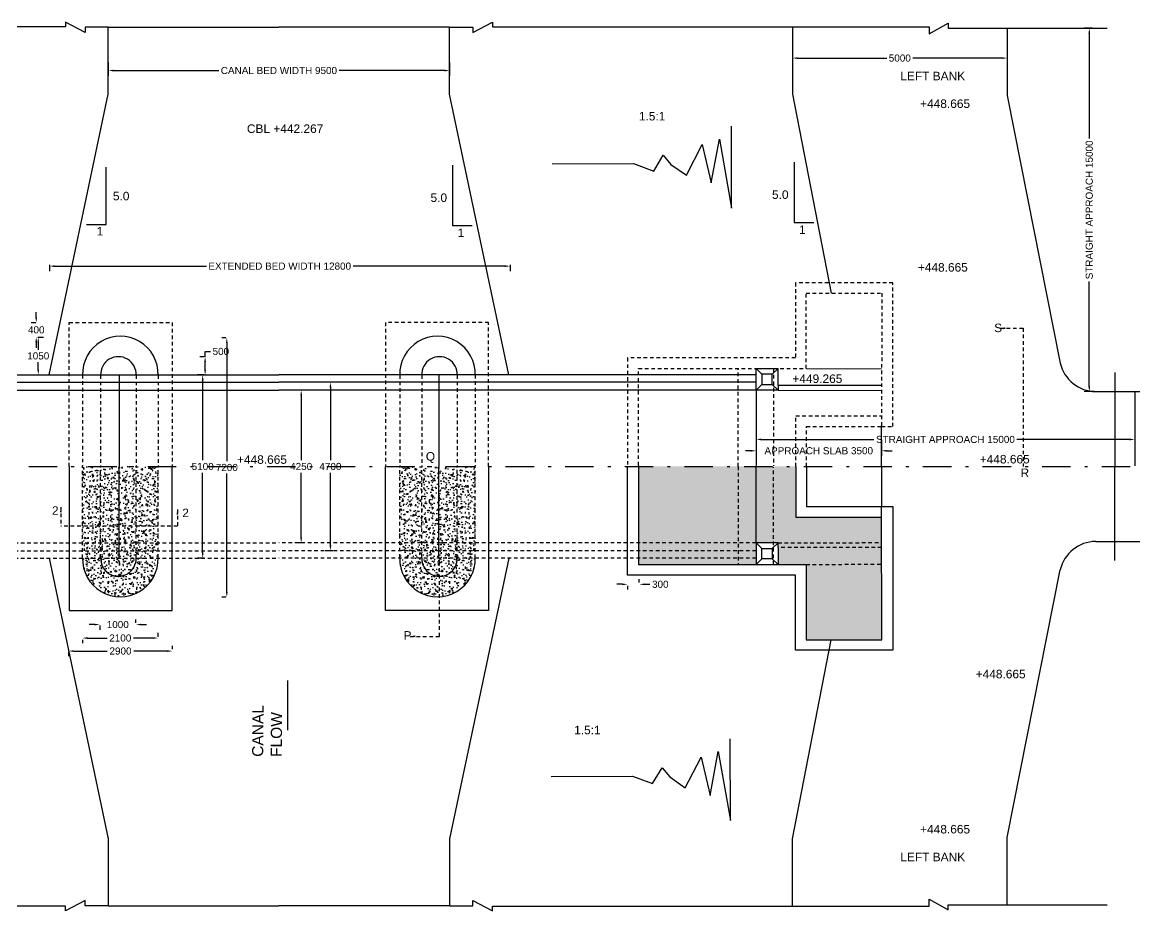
# Model space of a CAD drawing. Header units: inches. Extents: x 326 to 450, y 282 to 479.
# Drawn here: x 353.15 to 392.33, y 306.21 to 337.5 of the extents above; entities that cross this region are included whole.
import ezdxf

# ---------------------------------------------------------------- set-up
doc = ezdxf.new("R2010")
doc.units = ezdxf.units.IN
doc.header["$MEASUREMENT"] = 0
doc.linetypes.add('DASHDOT', pattern=[1, 0.5, -0.25, 0, -0.25])
doc.linetypes.add('HIDDEN', pattern=[9.525, 6.35, -3.175])
for name, color, linetype in [('DIMENSION', 7, 'Continuous'), ('DRAWING', 7, 'Continuous'), ('HATCH', 7, 'Continuous'), ('TEXT', 7, 'Continuous')]:
    doc.layers.add(name, color=color, linetype=linetype)
doc.styles.get("Standard").update_dxf_attribs({"font": 'arial.ttf'})
doc.dimstyles.get("Standard").update_dxf_attribs({"dimtxt": 0.18, "dimasz": 0.1875, "dimexe": 0.18, "dimexo": 0.0625, "dimgap": 0.09, "dimtad": 0, "dimtih": 1, "dimtoh": 1, "dimdec": 4, "dimzin": 0, "dimdsep": 46, "dimtxsty": 'Standard', "dimcen": 0.09, "dimadec": 0, "dimazin": 0, "dimtfac": 1, "dimtdec": 4, "dimtofl": 0, "dimtmove": 0, "dimatfit": 3, "dimfxl": 1, "dimtolj": 1, "dimtzin": 0, "dimarcsym": 0})
pattern_1 = [(130, (724.37233, 0), (-0.3586301, -0.03137607), [0.0375, -0.4125]), (185, (724.37233, 0), (0.06937567, 0.37609607), [0.03, -0.33]), (79.5486, (724.34245, -0.0026), (-0.2892547, 0.34471977), [0.0318701, -0.35057106]), (133.8158, (724.37233, 0.1), (-0.53362052, -0.0827595), [0.05625, -0.61875]), (83.3644, (724.32787, 0.0931), (-0.46733135, 0.48705894), [0.04780514, -0.5258565]), (188.8158, (724.37233, 0.1), (-0.467331, 0.4870593), [0.045, -0.495]), (159, (724.32233, 0.075), (-0.29845353, -0.20130945), [0.0375, -0.4125]), (214, (724.32233, 0.075), (-0.12165767, 0.36257502), [0.03, -0.33]), (108.5486, (724.29746, 0.05822), (-0.42011131, 0.16126525), [0.0318701, -0.35057106]), (142.5, (724.37233, 0), (-0.006079928, 0.166446927), [0, -0.326, 0, -0.335, 0, -0.33125]), (172.5, (724.37233, 0), (-0.13153477, 0.197205856), [0, -0.191, 0, -0.3185, 0, -0.12625]), (212.5, (724.48383, 0), (-0.266911218, -0.011277436), [0, -0.125, 0, -0.39, 0, -0.5175]), (222.5, (724.53383, 0), (-0.29159308, 0.05005249), [0, -0.1625, 0, -0.259, 0, -0.3675])]

# ---------------------------------------------------------------- blocks, each defined once
blk = doc.blocks.new('*D140')
at = {"layer": 'Defpoints', "color": 0, "ltscale": 0.02, "transparency": 16777216}
for p in [(356.176, 336.147), (368.197, 336.147), (368.197, 335.798)]:
    blk.add_point(p, dxfattribs=at)
at = {"layer": 'DIMENSION', "color": 0, "lineweight": -2, "ltscale": 0.02, "transparency": 16777216}
for p, q in [((356.176, 336.085), (356.176, 335.618)), ((368.197, 336.085), (368.197, 335.618)), ((356.363, 335.798), (360.066, 335.798)), ((368.009, 335.798), (364.307, 335.798))]:
    blk.add_line(p, q, dxfattribs=at)
at = {"layer": 'DIMENSION', "color": 0, "ltscale": 0.02, "transparency": 16777216}
for points in [[(356.363, 335.83), (356.363, 335.767), (356.176, 335.798)], [(368.009, 335.83), (368.009, 335.767), (368.197, 335.798)]]:
    blk.add_solid(points, dxfattribs=at)
at = {"layer": 'DIMENSION', "color": 0, "ltscale": 0.02, "transparency": 16777216, "insert": (362.186, 335.798), "char_height": 0.25, "attachment_point": 5}
blk.add_mtext('\\A1;CANAL BED WIDTH 9500', dxfattribs=at)
blk = doc.blocks.new('*D141')
at = {"layer": 'Defpoints', "color": 0, "ltscale": 0.02, "transparency": 16777216}
for p in [(354.101, 329.023), (370.329, 329.017), (370.329, 328.91)]:
    blk.add_point(p, dxfattribs=at)
at = {"layer": 'DIMENSION', "color": 0, "lineweight": -2, "ltscale": 0.02, "transparency": 16777216}
for p, q in [((354.101, 328.961), (354.101, 328.73)), ((354.288, 328.91), (359.634, 328.91)), ((370.141, 328.91), (364.796, 328.91)), ((370.329, 328.955), (370.329, 328.73))]:
    blk.add_line(p, q, dxfattribs=at)
at = {"layer": 'DIMENSION', "color": 0, "ltscale": 0.02, "transparency": 16777216}
for points in [[(354.288, 328.942), (354.288, 328.879), (354.101, 328.91)], [(370.141, 328.942), (370.141, 328.879), (370.329, 328.91)]]:
    blk.add_solid(points, dxfattribs=at)
at = {"layer": 'DIMENSION', "color": 0, "ltscale": 0.02, "transparency": 16777216, "insert": (362.215, 328.91), "char_height": 0.25, "attachment_point": 5}
blk.add_mtext('\\A1;EXTENDED BED WIDTH 12800', dxfattribs=at)
blk = doc.blocks.new('*D142')
at = {"layer": 'Defpoints', "color": 0, "ltscale": 0.02, "transparency": 16777216}
for p in [(353.638, 326.919), (353.683, 326.919), (353.629, 326.413)]:
    blk.add_point(p, dxfattribs=at)
at = {"layer": 'DIMENSION', "color": 0, "lineweight": -2, "ltscale": 0.02, "transparency": 16777216}
for p, q in [((353.638, 327.106), (353.638, 327.294)), ((353.62, 326.919), (353.458, 326.919)), ((353.692, 326.413), (353.818, 326.413)), ((353.638, 326.226), (353.638, 326.038))]:
    blk.add_line(p, q, dxfattribs=at)
at = {"layer": 'DIMENSION', "color": 0, "ltscale": 0.02, "transparency": 16777216}
for points in [[(353.607, 327.106), (353.669, 327.106), (353.638, 326.919)], [(353.607, 326.226), (353.669, 326.226), (353.638, 326.413)]]:
    blk.add_solid(points, dxfattribs=at)
at = {"layer": 'DIMENSION', "color": 0, "ltscale": 0.02, "transparency": 16777216, "insert": (353.638, 326.666), "char_height": 0.25, "attachment_point": 5}
blk.add_mtext('\\A1;400', dxfattribs=at)
blk = doc.blocks.new('*D143')
at = {"layer": 'Defpoints', "color": 0, "ltscale": 0.02, "transparency": 16777216}
for p in [(353.629, 326.413), (353.629, 325.08), (353.709, 325.08)]:
    blk.add_point(p, dxfattribs=at)
at = {"layer": 'DIMENSION', "color": 0, "lineweight": -2, "ltscale": 0.02, "transparency": 16777216}
for p, q in [((353.692, 326.413), (353.889, 326.413)), ((353.709, 326.226), (353.709, 325.965)), ((353.709, 325.268), (353.709, 325.529)), ((353.692, 325.08), (353.889, 325.08))]:
    blk.add_line(p, q, dxfattribs=at)
at = {"layer": 'DIMENSION', "color": 0, "ltscale": 0.02, "transparency": 16777216}
for points in [[(353.678, 326.226), (353.74, 326.226), (353.709, 326.413)], [(353.678, 325.268), (353.74, 325.268), (353.709, 325.08)]]:
    blk.add_solid(points, dxfattribs=at)
at = {"layer": 'DIMENSION', "color": 0, "ltscale": 0.02, "transparency": 16777216, "insert": (353.709, 325.747), "char_height": 0.25, "attachment_point": 5}
blk.add_mtext('\\A1;1050', dxfattribs=at)
blk = doc.blocks.new('*D145')
at = {"layer": 'Defpoints', "color": 0, "ltscale": 0.02, "transparency": 16777216}
for p in [(359.5, 325.08), (359.612, 325.08), (359.611, 318.628)]:
    blk.add_point(p, dxfattribs=at)
at = {"layer": 'DIMENSION', "color": 0, "lineweight": -2, "ltscale": 0.02, "transparency": 16777216}
for p, q in [((359.55, 325.08), (359.32, 325.08)), ((359.5, 324.892), (359.5, 322.071)), ((359.5, 318.815), (359.5, 321.636)), ((359.549, 318.628), (359.32, 318.628))]:
    blk.add_line(p, q, dxfattribs=at)
at = {"layer": 'DIMENSION', "color": 0, "ltscale": 0.02, "transparency": 16777216}
for points in [[(359.469, 324.892), (359.532, 324.892), (359.5, 325.08)], [(359.469, 318.815), (359.532, 318.815), (359.5, 318.628)]]:
    blk.add_solid(points, dxfattribs=at)
at = {"layer": 'DIMENSION', "color": 0, "ltscale": 0.02, "transparency": 16777216, "insert": (359.5, 321.854), "char_height": 0.25, "attachment_point": 5}
blk.add_mtext('\\A1;5100', dxfattribs=at)
blk = doc.blocks.new('*D146')
at = {"layer": 'Defpoints', "color": 0, "ltscale": 0.02, "transparency": 16777216}
for p in [(359.586, 325.719), (359.617, 325.719), (359.612, 325.08)]:
    blk.add_point(p, dxfattribs=at)
at = {"layer": 'DIMENSION', "color": 0, "lineweight": -2, "ltscale": 0.02, "transparency": 16777216}
for p, q in [((359.554, 325.719), (359.406, 325.719)), ((359.586, 325.719), (359.586, 325.906)), ((359.586, 325.906), (359.774, 325.906)), ((359.586, 325.267), (359.586, 325.531)), ((359.55, 325.08), (359.406, 325.08))]:
    blk.add_line(p, q, dxfattribs=at)
at = {"layer": 'DIMENSION', "color": 0, "ltscale": 0.02, "transparency": 16777216}
for points in [[(359.555, 325.531), (359.618, 325.531), (359.586, 325.719)], [(359.555, 325.267), (359.618, 325.267), (359.586, 325.08)]]:
    blk.add_solid(points, dxfattribs=at)
at = {"layer": 'DIMENSION', "color": 0, "ltscale": 0.02, "transparency": 16777216, "insert": (360.14, 325.906), "char_height": 0.25, "attachment_point": 5}
blk.add_mtext('\\A1;500', dxfattribs=at)
blk = doc.blocks.new('*D147')
at = {"layer": 'Defpoints', "color": 0, "ltscale": 0.02, "transparency": 16777216}
for p in [(355.876, 316.318), (357.144, 316.286), (357.144, 316.286)]:
    blk.add_point(p, dxfattribs=at)
at = {"layer": 'DIMENSION', "color": 0, "lineweight": -2, "ltscale": 0.02, "transparency": 16777216}
for p, q in [((355.689, 316.286), (355.501, 316.286)), ((355.876, 316.256), (355.876, 316.106)), ((357.144, 316.348), (357.144, 316.466)), ((357.331, 316.286), (357.519, 316.286))]:
    blk.add_line(p, q, dxfattribs=at)
at = {"layer": 'DIMENSION', "color": 0, "ltscale": 0.02, "transparency": 16777216}
for points in [[(355.689, 316.317), (355.689, 316.255), (355.876, 316.286)], [(357.331, 316.317), (357.331, 316.255), (357.144, 316.286)]]:
    blk.add_solid(points, dxfattribs=at)
at = {"layer": 'DIMENSION', "color": 0, "ltscale": 0.02, "transparency": 16777216, "insert": (356.51, 316.286), "char_height": 0.25, "attachment_point": 5}
blk.add_mtext('\\A1;1000', dxfattribs=at)
blk = doc.blocks.new('*D148')
at = {"layer": 'Defpoints', "color": 0, "ltscale": 0.02, "transparency": 16777216}
for p in [(355.264, 315.814), (357.934, 315.812), (357.934, 315.797)]:
    blk.add_point(p, dxfattribs=at)
at = {"layer": 'DIMENSION', "color": 0, "lineweight": -2, "ltscale": 0.02, "transparency": 16777216}
for p, q in [((357.934, 315.86), (357.934, 315.992)), ((355.264, 315.751), (355.264, 315.632)), ((355.452, 315.812), (356.134, 315.812)), ((357.746, 315.812), (357.064, 315.812))]:
    blk.add_line(p, q, dxfattribs=at)
at = {"layer": 'DIMENSION', "color": 0, "ltscale": 0.02, "transparency": 16777216}
for points in [[(355.452, 315.844), (355.452, 315.781), (355.264, 315.812)], [(357.746, 315.844), (357.746, 315.781), (357.934, 315.812)]]:
    blk.add_solid(points, dxfattribs=at)
at = {"layer": 'DIMENSION', "color": 0, "ltscale": 0.02, "transparency": 16777216, "insert": (356.599, 315.812), "char_height": 0.25, "attachment_point": 5}
blk.add_mtext('\\A1;2100', dxfattribs=at)
blk = doc.blocks.new('*D149')
at = {"layer": 'Defpoints', "color": 0, "ltscale": 0.02, "transparency": 16777216}
for p in [(354.774, 315.389), (358.438, 315.354), (358.438, 315.354)]:
    blk.add_point(p, dxfattribs=at)
at = {"layer": 'DIMENSION', "color": 0, "lineweight": -2, "ltscale": 0.02, "transparency": 16777216}
for p, q in [((358.438, 315.416), (358.438, 315.534)), ((354.774, 315.326), (354.774, 315.174)), ((354.962, 315.354), (356.141, 315.354)), ((358.251, 315.354), (357.071, 315.354))]:
    blk.add_line(p, q, dxfattribs=at)
at = {"layer": 'DIMENSION', "color": 0, "ltscale": 0.02, "transparency": 16777216}
for points in [[(354.962, 315.385), (354.962, 315.323), (354.774, 315.354)], [(358.251, 315.385), (358.251, 315.323), (358.438, 315.354)]]:
    blk.add_solid(points, dxfattribs=at)
at = {"layer": 'DIMENSION', "color": 0, "ltscale": 0.02, "transparency": 16777216, "insert": (356.606, 315.354), "char_height": 0.25, "attachment_point": 5}
blk.add_mtext('\\A1;2900', dxfattribs=at)
blk = doc.blocks.new('*D150')
at = {"layer": 'Defpoints', "color": 0, "ltscale": 0.02, "transparency": 16777216}
for p in [(360.379, 326.387), (360.351, 317.251), (360.379, 317.251)]:
    blk.add_point(p, dxfattribs=at)
at = {"layer": 'DIMENSION', "color": 0, "lineweight": -2, "ltscale": 0.02, "transparency": 16777216}
for p, q in [((360.316, 326.387), (360.171, 326.387)), ((360.351, 326.2), (360.351, 322.037)), ((360.351, 317.439), (360.351, 321.602)), ((360.317, 317.251), (360.171, 317.251))]:
    blk.add_line(p, q, dxfattribs=at)
at = {"layer": 'DIMENSION', "color": 0, "ltscale": 0.02, "transparency": 16777216}
for points in [[(360.32, 326.2), (360.382, 326.2), (360.351, 326.387)], [(360.32, 317.439), (360.382, 317.439), (360.351, 317.251)]]:
    blk.add_solid(points, dxfattribs=at)
at = {"layer": 'DIMENSION', "color": 0, "ltscale": 0.02, "transparency": 16777216, "insert": (360.351, 321.819), "char_height": 0.25, "attachment_point": 5}
blk.add_mtext('\\A1;7200', dxfattribs=at)
blk = doc.blocks.new('*D151')
at = {"layer": 'Defpoints', "color": 0, "ltscale": 0.02, "transparency": 16777216}
for p in [(363.081, 324.545), (362.97, 319.163), (363.08, 319.163)]:
    blk.add_point(p, dxfattribs=at)
at = {"layer": 'DIMENSION', "color": 0, "lineweight": -2, "ltscale": 0.02, "transparency": 16777216}
for p, q in [((363.018, 324.545), (362.79, 324.545)), ((362.97, 324.357), (362.97, 322.071)), ((362.97, 319.35), (362.97, 321.636)), ((363.017, 319.163), (362.79, 319.163))]:
    blk.add_line(p, q, dxfattribs=at)
at = {"layer": 'DIMENSION', "color": 0, "ltscale": 0.02, "transparency": 16777216}
for points in [[(362.939, 324.357), (363.001, 324.357), (362.97, 324.545)], [(362.939, 319.35), (363.001, 319.35), (362.97, 319.163)]]:
    blk.add_solid(points, dxfattribs=at)
at = {"layer": 'DIMENSION', "color": 0, "ltscale": 0.02, "transparency": 16777216, "insert": (362.97, 321.854), "char_height": 0.25, "attachment_point": 5}
blk.add_mtext('\\A1;4250', dxfattribs=at)
blk = doc.blocks.new('*D152')
at = {"layer": 'Defpoints', "color": 0, "ltscale": 0.02, "transparency": 16777216}
for p in [(363.999, 324.819), (364.146, 324.819), (364.147, 318.888)]:
    blk.add_point(p, dxfattribs=at)
at = {"layer": 'DIMENSION', "color": 0, "lineweight": -2, "ltscale": 0.02, "transparency": 16777216}
for p, q in [((364.083, 324.819), (363.819, 324.819)), ((363.999, 324.632), (363.999, 322.071)), ((363.999, 319.076), (363.999, 321.636)), ((364.084, 318.888), (363.819, 318.888))]:
    blk.add_line(p, q, dxfattribs=at)
at = {"layer": 'DIMENSION', "color": 0, "ltscale": 0.02, "transparency": 16777216}
for points in [[(363.968, 324.632), (364.031, 324.632), (363.999, 324.819)], [(363.968, 319.076), (364.031, 319.076), (363.999, 318.888)]]:
    blk.add_solid(points, dxfattribs=at)
at = {"layer": 'DIMENSION', "color": 0, "ltscale": 0.02, "transparency": 16777216, "insert": (363.999, 321.854), "char_height": 0.25, "attachment_point": 5}
blk.add_mtext('\\A1;4700', dxfattribs=at)
blk = doc.blocks.new('*D153')
at = {"layer": 'Defpoints', "color": 0, "ltscale": 0.02, "transparency": 16777216}
for p in [(374.466, 317.709), (374.878, 317.704), (374.878, 317.704)]:
    blk.add_point(p, dxfattribs=at)
at = {"layer": 'DIMENSION', "color": 0, "lineweight": -2, "ltscale": 0.02, "transparency": 16777216}
for p, q in [((374.878, 317.766), (374.878, 317.884)), ((374.279, 317.704), (374.091, 317.704)), ((374.466, 317.646), (374.466, 317.524)), ((375.066, 317.704), (375.253, 317.704))]:
    blk.add_line(p, q, dxfattribs=at)
at = {"layer": 'DIMENSION', "color": 0, "ltscale": 0.02, "transparency": 16777216}
for points in [[(374.279, 317.735), (374.279, 317.673), (374.466, 317.704)], [(375.066, 317.735), (375.066, 317.673), (374.878, 317.704)]]:
    blk.add_solid(points, dxfattribs=at)
at = {"layer": 'DIMENSION', "color": 0, "ltscale": 0.02, "transparency": 16777216, "insert": (375.619, 317.704), "char_height": 0.25, "attachment_point": 5}
blk.add_mtext('\\A1;300', dxfattribs=at)
blk = doc.blocks.new('*D154')
at = {"layer": 'Defpoints', "color": 0, "ltscale": 0.02, "transparency": 16777216}
for p in [(378.993, 322.85), (383.408, 322.85), (383.408, 322.407)]:
    blk.add_point(p, dxfattribs=at)
at = {"layer": 'DIMENSION', "color": 0, "lineweight": -2, "ltscale": 0.02, "transparency": 16777216}
for p, q in [((378.993, 322.788), (378.993, 322.227)), ((383.408, 322.788), (383.408, 322.227)), ((378.806, 322.407), (378.618, 322.407)), ((383.595, 322.407), (383.783, 322.407))]:
    blk.add_line(p, q, dxfattribs=at)
at = {"layer": 'DIMENSION', "color": 0, "ltscale": 0.02, "transparency": 16777216}
for points in [[(378.806, 322.439), (378.806, 322.376), (378.993, 322.407)], [(383.595, 322.439), (383.595, 322.376), (383.408, 322.407)]]:
    blk.add_solid(points, dxfattribs=at)
at = {"layer": 'DIMENSION', "color": 0, "ltscale": 0.02, "transparency": 16777216, "insert": (381.2, 322.407), "char_height": 0.25, "attachment_point": 5}
blk.add_mtext('\\A1;APPROACH SLAB 3500', dxfattribs=at)
blk = doc.blocks.new('*D155')
at = {"layer": 'Defpoints', "color": 0, "ltscale": 0.02, "transparency": 16777216}
for p in [(378.993, 322.85), (392.33, 322.85), (392.33, 322.806)]:
    blk.add_point(p, dxfattribs=at)
at = {"layer": 'DIMENSION', "color": 0, "lineweight": -2, "ltscale": 0.02, "transparency": 16777216}
for p, q in [((378.993, 322.788), (378.993, 322.626)), ((379.181, 322.806), (383.142, 322.806)), ((392.143, 322.806), (388.181, 322.806)), ((392.33, 322.788), (392.33, 322.626))]:
    blk.add_line(p, q, dxfattribs=at)
at = {"layer": 'DIMENSION', "color": 0, "ltscale": 0.02, "transparency": 16777216}
for points in [[(379.181, 322.838), (379.181, 322.775), (378.993, 322.806)], [(392.143, 322.838), (392.143, 322.775), (392.33, 322.806)]]:
    blk.add_solid(points, dxfattribs=at)
at = {"layer": 'DIMENSION', "color": 0, "ltscale": 0.02, "transparency": 16777216, "insert": (385.662, 322.806), "char_height": 0.25, "attachment_point": 5}
blk.add_mtext('\\A1;STRAIGHT APPROACH 15000', dxfattribs=at)
blk = doc.blocks.new('*D156')
at = {"layer": 'Defpoints', "color": 0, "ltscale": 0.02, "transparency": 16777216}
for p in [(390.894, 337.289), (390.729, 324.493), (390.958, 324.493)]:
    blk.add_point(p, dxfattribs=at)
at = {"layer": 'DIMENSION', "color": 0, "lineweight": -2, "ltscale": 0.02, "transparency": 16777216}
for p, q in [((390.832, 337.289), (390.549, 337.289)), ((390.729, 337.101), (390.729, 333.41)), ((390.729, 324.68), (390.729, 328.371)), ((390.896, 324.493), (390.549, 324.493))]:
    blk.add_line(p, q, dxfattribs=at)
at = {"layer": 'DIMENSION', "color": 0, "ltscale": 0.02, "transparency": 16777216}
for points in [[(390.697, 337.101), (390.76, 337.101), (390.729, 337.289)], [(390.697, 324.68), (390.76, 324.68), (390.729, 324.493)]]:
    blk.add_solid(points, dxfattribs=at)
at = {"layer": 'DIMENSION', "color": 0, "ltscale": 0.02, "transparency": 16777216, "insert": (390.729, 330.891), "char_height": 0.25, "attachment_point": 5, "rotation": 90}
blk.add_mtext('\\A1;STRAIGHT APPROACH 15000', dxfattribs=at)
blk = doc.blocks.new('*D157')
at = {"layer": 'Defpoints', "color": 0, "ltscale": 0.02, "transparency": 16777216}
for p in [(380.272, 336.361), (387.838, 336.361), (387.838, 336.237)]:
    blk.add_point(p, dxfattribs=at)
at = {"layer": 'DIMENSION', "color": 0, "lineweight": -2, "ltscale": 0.02, "transparency": 16777216}
for p, q in [((380.272, 336.299), (380.272, 336.057)), ((380.46, 336.237), (383.592, 336.237)), ((387.65, 336.237), (384.518, 336.237)), ((387.838, 336.299), (387.838, 336.057))]:
    blk.add_line(p, q, dxfattribs=at)
at = {"layer": 'DIMENSION', "color": 0, "ltscale": 0.02, "transparency": 16777216}
for points in [[(380.46, 336.268), (380.46, 336.206), (380.272, 336.237)], [(387.65, 336.268), (387.65, 336.206), (387.838, 336.237)]]:
    blk.add_solid(points, dxfattribs=at)
at = {"layer": 'DIMENSION', "color": 0, "ltscale": 0.02, "transparency": 16777216, "insert": (384.055, 336.237), "char_height": 0.25, "attachment_point": 5}
blk.add_mtext('\\A1;5000', dxfattribs=at)

msp = doc.modelspace()

# ---------------------------------------------------------------- hatches: boundary and pattern name
at = {"layer": 'HATCH', "ltscale": 0.02}
h = msp.add_hatch(dxfattribs=at)
h.set_pattern_fill('AR-CONC', color=0, scale=0.05, style=0)
h.set_pattern_definition([(50, (0, 0), (0.3586301, -0.03137607), [0.0375, -0.4125]), (355, (0, 0), (-0.06937567, 0.37609607), [0.03, -0.33]), (100.4514, (0.0299, -0.0026), (0.2892547, 0.34471977), [0.0318701, -0.35057106]), (46.1842, (0, 0.1), (0.53362052, -0.0827595), [0.05625, -0.61875]), (96.6356, (0.04447, 0.0931), (0.46733135, 0.48705894), [0.04780514, -0.5258565]), (351.1842, (0, 0.1), (0.467331, 0.4870593), [0.045, -0.495]), (21, (0.05, 0.075), (0.29845353, -0.20130945), [0.0375, -0.4125]), (326, (0.05, 0.075), (0.12165767, 0.36257502), [0.03, -0.33]), (71.4514, (0.07487, 0.05822), (0.42011131, 0.16126525), [0.0318701, -0.35057106]), (37.5, (0, 0), (0.006079928, 0.166446927), [0, -0.326, 0, -0.335, 0, -0.33125]), (7.5, (0, 0), (0.13153477, 0.197205856), [0, -0.191, 0, -0.3185, 0, -0.12625]), (327.5, (-0.1115, 0), (0.266911218, -0.011277436), [0, -0.125, 0, -0.39, 0, -0.5175]), (317.5, (-0.1615, 0), (0.29159308, 0.05005249), [0, -0.1625, 0, -0.259, 0, -0.3675])])
h.paths.add_polyline_path([(355.90571, 321.8538), (355.27089, 321.8538), (355.27088, 319.16199), (355.90571, 319.16208)])
h.paths.add_polyline_path([(356.55502, 321.8538), (355.90571, 321.8538), (355.90571, 319.16208), (356.55502, 319.16218)])
h.paths.add_polyline_path([(357.15574, 321.8538), (356.55502, 321.8538), (356.55502, 319.16218), (357.15574, 319.16227)])
h.paths.add_polyline_path([(357.92852, 321.8538), (357.15574, 321.8538), (357.15574, 319.16227), (357.92852, 319.16239)])
h.paths.add_polyline_path([(355.90571, 319.16208), (355.27088, 319.16199), (355.27088, 318.88768), (355.90571, 318.88777)])
h.paths.add_polyline_path([(355.90571, 318.88777), (355.27088, 318.88768), (355.27088, 318.62735), (355.90522, 318.62744, -0.00547302), (355.90571, 318.64113)])
h.paths.add_polyline_path([(356.55502, 318.88787), (355.90571, 318.88777), (355.90571, 318.64113, 0.00547302), (355.90522, 318.62744), (356.55502, 318.62754)])
h.paths.add_polyline_path([(356.55502, 319.16218), (355.90571, 319.16208), (355.90571, 318.88777), (356.55502, 318.88787)])
h.paths.add_polyline_path([(357.15574, 319.16227), (356.55502, 319.16218), (356.55502, 318.88787), (357.15574, 318.88796)])
h.paths.add_polyline_path([(357.15574, 318.88796), (356.55502, 318.88787), (356.55502, 318.62754), (357.15622, 318.62763, 0.00539868), (357.15574, 318.64113)])
h.paths.add_polyline_path([(357.92852, 318.88808), (357.15574, 318.88796), (357.15574, 318.64113, -0.00539868), (357.15622, 318.62763), (357.92891, 318.62774, 0.00251834), (357.92852, 318.64113)])
h.paths.add_polyline_path([(357.92852, 319.16239), (357.15574, 319.16227), (357.15574, 318.88796), (357.92852, 318.88808)])
h.paths.add_polyline_path([(357.15622, 318.62763), (355.90522, 318.62744, 1.02505156)], flags=17)
h.paths.add_polyline_path([(357.92891, 318.62774), (357.15622, 318.62763, -1.02505156), (355.90522, 318.62744), (355.27049, 318.62735, 1.02350139)])
h = msp.add_hatch(dxfattribs=at)
h.set_pattern_fill('AR-CONC', color=0, scale=0.05, style=0)
h.set_pattern_definition(pattern_1)
h.paths.add_polyline_path([(368.46662, 321.8538), (369.10145, 321.8538), (369.10145, 319.16199), (368.46662, 319.16208)])
h.paths.add_polyline_path([(367.81732, 321.8538), (368.46662, 321.8538), (368.46662, 319.16208), (367.81732, 319.16218)])
h.paths.add_polyline_path([(367.2166, 321.8538), (367.81732, 321.8538), (367.81732, 319.16218), (367.2166, 319.16227)])
h.paths.add_polyline_path([(366.44381, 321.8538), (367.2166, 321.8538), (367.2166, 319.16227), (366.44381, 319.16239)])
h.paths.add_polyline_path([(368.46662, 319.16208), (369.10145, 319.16199), (369.10145, 318.88768), (368.46662, 318.88777)])
h.paths.add_polyline_path([(368.46662, 318.88777), (369.10145, 318.88768), (369.10145, 318.62735), (368.46711, 318.62744, 0.00547302), (368.46662, 318.64113)])
h.paths.add_polyline_path([(367.81732, 318.88787), (368.46662, 318.88777), (368.46662, 318.64113, -0.00547302), (368.46711, 318.62744), (367.81732, 318.62754)])
h.paths.add_polyline_path([(367.81732, 319.16218), (368.46662, 319.16208), (368.46662, 318.88777), (367.81732, 318.88787)])
h.paths.add_polyline_path([(367.2166, 319.16227), (367.81732, 319.16218), (367.81732, 318.88787), (367.2166, 318.88796)])
h.paths.add_polyline_path([(367.2166, 318.88796), (367.81732, 318.88787), (367.81732, 318.62754), (367.21611, 318.62763, -0.00539868), (367.2166, 318.64113)])
h.paths.add_polyline_path([(366.44381, 318.88808), (367.2166, 318.88796), (367.2166, 318.64113, 0.00539868), (367.21611, 318.62763), (366.44343, 318.62774, -0.00251834), (366.44381, 318.64113)])
h.paths.add_polyline_path([(366.44381, 319.16239), (367.2166, 319.16227), (367.2166, 318.88796), (366.44381, 318.88808)])
h.paths.add_polyline_path([(367.21611, 318.62763), (368.46711, 318.62744, -1.02505156)], flags=17)
h.paths.add_polyline_path([(366.44343, 318.62774), (367.21611, 318.62763, 1.02505156), (368.46711, 318.62744), (369.10184, 318.62735, -1.02350139)])
h = msp.add_hatch(dxfattribs=at)
h.set_pattern_fill('AR-CONC', color=0, scale=0.05, style=0)
h.set_pattern_definition(pattern_1)
h.paths.add_polyline_path([(374.85037, 321.8538), (378.36205, 321.8538), (378.36205, 319.16061), (374.85037, 319.16114)])
h.paths.add_polyline_path([(374.85037, 319.16114), (378.36205, 319.16061), (378.36205, 318.8863), (374.85037, 318.88683)])
h.paths.add_polyline_path([(374.85037, 318.88683), (378.36205, 318.8863), (378.36205, 318.62597), (374.85037, 318.62649)])
h.paths.add_polyline_path([(374.85037, 318.62649), (378.36205, 318.62597), (378.36205, 318.40323), (374.85037, 318.40323)])
h.paths.add_polyline_path([(378.36205, 318.62597), (378.99322, 318.62587), (378.99322, 318.40323), (378.36205, 318.40323)])
h.paths.add_polyline_path([(378.36205, 318.8863), (378.99322, 318.88621), (378.99322, 318.62587), (378.36205, 318.62597)])
h.paths.add_polyline_path([(378.36205, 319.16061), (378.99322, 319.16052), (378.99322, 318.88621), (378.36205, 318.8863)])
h.paths.add_polyline_path([(379.76745, 318.99873), (383.41281, 318.99873), (383.41499, 318.41309), (380.75576, 318.40323), (379.76745, 318.40323)])
h.paths.add_polyline_path([(379.76745, 319.16053), (383.41216, 319.17405), (383.41281, 318.99873), (379.76745, 318.99873)])
h.paths.add_polyline_path([(378.36205, 321.8538), (380.39401, 321.8538), (380.39401, 320.07113), (383.40883, 320.07113), (383.41216, 319.17405), (379.76464, 319.16052), (378.99322, 319.16052), (378.36205, 319.16061)])
h.paths.add_polyline_path([(380.75576, 318.40323), (383.41499, 318.41309), (383.42488, 315.74719), (380.75576, 315.74719)])

# ---------------------------------------------------------------- linework, layer by layer
at = {"layer": 'DIMENSION', "ltscale": 0.02}
for points in [[(371.80878, 332.50949), (374.67519, 332.52403), (375.3888, 332.2563), (375.72084, 332.81796), (375.99245, 332.49101), (376.53638, 332.10898), (377.09152, 333.19322), (377.41187, 331.83839), (377.69852, 333.38478), (378.1323, 330.95722), (378.12207, 333.83574)], [(355.41011, 330.37235), (356.10164, 330.37235), (356.10164, 332.39521)], [(368.30187, 332.46389), (368.30187, 330.33569), (368.99348, 330.33569)], [(380.3293, 332.57087), (380.3293, 330.44267), (381.02091, 330.44267)], [(371.76981, 310.9379), (374.63623, 310.95244), (375.34984, 310.68471), (375.68187, 311.24637), (375.95349, 310.91942), (376.49741, 310.53738), (377.05255, 311.62163), (377.3729, 310.2668), (377.65955, 311.81319), (378.09334, 309.38563), (378.0831, 312.26415)]]:
    msp.add_lwpolyline(points, dxfattribs=at)
at = {"layer": 'DRAWING', "linetype": 'HIDDEN', "ltscale": 0.02}
for p, q in [((354.79909, 326.92338), (358.42775, 326.92338)), ((354.79909, 321.8538), (354.79909, 326.92338)), ((358.42775, 326.92338), (358.42775, 321.8538)), ((369.57324, 326.92338), (365.94459, 326.92338)), ((365.94459, 326.92338), (365.94459, 321.8538)), ((369.57324, 321.8538), (369.57324, 326.92338))]:
    msp.add_line(p, q, dxfattribs=at)
at = {"layer": 'DRAWING', "ltscale": 0.02}
for p, q in [((354.79909, 321.8538), (354.79909, 316.78422)), ((358.42775, 316.78422), (358.42775, 321.8538)), ((365.94459, 316.78422), (365.94459, 321.8538)), ((369.57325, 321.8538), (369.57325, 316.78422)), ((354.79909, 316.78422), (358.42775, 316.78422)), ((369.57325, 316.78422), (365.94459, 316.78422))]:
    msp.add_line(p, q, dxfattribs=at)
for points in [[(356.17555, 337.32528), (355.35841, 337.32528), (355.35841, 337.13951), (354.66431, 337.49943), (354.66431, 337.33278), (344.09988, 337.33278), (344.09988, 334.96232), (342.73822, 327.96041)], [(368.19678, 337.32528), (369.01392, 337.32528), (369.01392, 337.13951), (369.70802, 337.49943), (369.70802, 337.33278), (380.27246, 337.33278), (380.27246, 334.96232), (381.63411, 327.96041)], [(380.27246, 337.33278), (385.09471, 337.33278), (385.09471, 337.0966), (385.7572, 337.46536), (385.7572, 337.28855), (391.35303, 337.28855)], [(354.09224, 325.08043), (356.17555, 334.96906), (356.17555, 337.32528), (362.18617, 337.32439)], [(370.28009, 325.08043), (368.19678, 334.96906), (368.19678, 337.32528), (362.18617, 337.32439)], [(387.83797, 337.28855), (387.83797, 334.924), (389.7033, 325.49766)], [(379.76464, 324.54708), (378.99321, 324.54708), (378.99321, 325.30437), (379.76745, 325.30437)], [(379.19906, 325.10916), (378.99321, 325.30437)], [(379.76745, 325.30437), (379.56344, 325.10916)], [(379.76745, 324.70886), (379.76745, 325.30437)], [(380.75576, 325.30437), (383.41498, 325.2945)], [(345.37912, 325.08172), (362.18435, 325.07923)], [(356.55502, 325.08006), (356.55502, 321.8538)], [(378.99321, 325.08172), (362.18799, 325.07923)], [(367.81731, 325.08006), (367.81731, 321.8538)], [(391.62272, 325.16311), (391.62272, 321.8538)], [(345.37912, 324.82139), (362.18435, 324.81889)], [(345.37912, 324.54708), (362.18435, 324.54458)], [(378.99321, 324.82139), (362.18799, 324.81889)], [(378.99321, 324.54708), (362.18799, 324.54458)], [(379.19906, 324.74197), (378.99321, 324.54708)], [(378.99321, 324.54708), (378.99321, 321.86965)], [(379.56344, 324.74197), (379.76745, 324.54707)], [(383.41281, 324.70886), (379.76745, 324.70886), (379.76745, 324.54707), (383.41216, 324.53355)], [(390.95811, 324.49274), (394.30001, 324.49274)], [(392.33001, 324.49274), (392.33001, 321.87556)], [(383.40751, 321.83785), (383.40751, 323.28106)], [(356.55502, 318.62754), (356.55502, 321.8538)], [(367.81732, 318.62754), (367.81732, 321.8538)], [(383.40751, 320.44552), (383.81269, 320.44552), (383.81269, 315.3822), (380.37808, 315.3822), (380.37808, 318.02917), (374.4664, 318.02917), (374.4664, 321.8538)], [(374.85037, 321.89204), (374.85037, 318.40323), (380.75576, 318.40323), (380.75576, 315.74719), (383.42488, 315.74719), (383.40751, 320.42654)], [(378.99322, 319.16052), (378.99322, 321.83795)], [(380.39401, 321.8538), (380.39401, 320.07113), (383.40751, 320.07113)], [(380.7684, 321.8538), (380.7684, 320.44552), (383.40751, 320.44552)], [(383.40751, 321.86975), (383.40751, 320.42654)], [(391.62272, 318.54449), (391.62272, 321.8538)], [(379.76464, 319.16052), (378.99322, 319.16052), (378.99322, 318.40323), (379.76745, 318.40323)], [(379.19906, 318.96563), (378.99322, 319.16052)], [(379.56344, 318.96563), (379.76745, 319.16053)], [(379.76745, 318.99873), (379.76745, 318.40323)], [(390.95811, 319.21485), (394.30001, 319.21485)], [(354.09224, 318.62717), (356.17555, 308.73854), (356.17555, 306.38232), (362.18616, 306.38321)], [(370.28009, 318.62717), (368.19679, 308.73854), (368.19679, 306.38232), (362.18617, 306.38321)], [(379.19906, 318.59843), (378.99322, 318.40323)], [(379.76745, 318.40323), (379.56344, 318.59843)], [(387.83797, 306.41905), (387.83797, 308.7836), (389.7033, 318.20994)], [(356.17555, 306.38232), (355.35841, 306.38232), (355.35841, 306.56808), (354.66431, 306.20816), (354.66431, 306.37482), (344.09988, 306.37482), (344.09988, 308.74528), (342.73822, 315.74719)], [(368.19679, 306.38232), (369.01392, 306.38232), (369.01392, 306.56808), (369.70803, 306.20816), (369.70803, 306.37482), (380.27246, 306.37482), (380.27246, 308.74528), (381.63412, 315.74719)], [(380.27246, 306.37482), (385.09471, 306.37482), (385.09471, 306.611), (385.75721, 306.24224), (385.75721, 306.41905), (391.35303, 306.41905)]]:
    msp.add_lwpolyline(points, dxfattribs=at)
at = {"layer": 'DRAWING', "linetype": 'HIDDEN', "ltscale": 0.02}
for points in [[(383.40751, 323.26208), (383.81269, 323.26208), (383.81269, 328.3254), (380.37808, 328.3254), (380.37808, 325.67843), (374.46639, 325.67843), (374.46639, 321.8538)], [(374.85037, 321.89204), (374.85037, 325.30437), (380.75576, 325.30437), (380.75576, 327.96041), (383.42487, 327.96041), (383.40751, 323.28106)], [(378.36205, 321.8538), (378.36205, 325.30437)], [(379.61024, 325.30437), (379.61024, 321.88076)], [(355.27089, 325.08025), (355.27089, 321.86758)], [(355.90571, 325.06647), (355.90571, 321.8538)], [(357.15574, 325.06647), (357.15574, 321.8538)], [(357.92853, 325.06647), (357.92853, 321.8538)], [(366.44381, 325.06647), (366.44381, 321.8538)], [(367.21659, 325.06647), (367.21659, 321.8538)], [(368.46662, 325.06647), (368.46662, 321.8538)], [(369.10145, 325.08025), (369.10145, 321.86758)], [(380.39401, 321.8538), (380.39401, 323.63646), (383.40751, 323.63646)], [(380.76839, 321.8538), (380.76839, 323.26208), (383.40751, 323.26208)], [(355.27088, 318.62735), (355.27089, 321.86758)], [(355.90571, 318.64113), (355.90571, 321.8538)], [(357.15574, 318.64113), (357.15574, 321.8538)], [(357.92852, 318.64113), (357.92852, 321.8538)], [(366.44381, 318.64113), (366.44381, 321.8538)], [(367.2166, 318.64113), (367.2166, 321.8538)], [(368.46662, 318.64113), (368.46662, 321.8538)], [(369.10145, 318.62735), (369.10145, 321.86758)], [(378.36205, 321.8538), (378.36205, 318.40323)], [(379.61024, 318.40323), (379.61024, 321.82684)], [(345.37912, 319.16052), (362.18434, 319.16302)], [(378.99322, 319.16052), (362.18799, 319.16302)], [(383.41281, 318.99873), (379.76745, 318.99873), (379.76745, 319.16053), (383.41216, 319.17405)], [(345.37912, 318.88621), (362.18434, 318.88871)], [(345.37912, 318.62587), (362.18434, 318.62837)], [(378.99322, 318.88621), (362.18799, 318.88871)], [(378.99322, 318.62587), (362.18799, 318.62837)], [(380.75576, 318.40323), (383.41499, 318.41309)]]:
    msp.add_lwpolyline(points, dxfattribs=at)
at = {"layer": 'DRAWING', "ltscale": 0.02}
for points in [[(379.56344, 325.10916), (379.19906, 325.10916), (379.19906, 324.74197), (379.56344, 324.74197)], [(379.56344, 318.59843), (379.19906, 318.59843), (379.19906, 318.96563), (379.56344, 318.96563)]]:
    msp.add_lwpolyline(points, close=True, dxfattribs=at)
at = {"layer": 'DRAWING', "linetype": 'DASHDOT', "ltscale": 2}
msp.add_lwpolyline([(326.07146, 322.31462), (326.07146, 321.8538), (396.2285, 321.8538), (396.2285, 322.73088)], dxfattribs=at)
at = {"layer": 'DRAWING', "ltscale": 0.02}
for centre, radius, start, end in [((356.59971, 325.11093), 1.32956, 358.083489, 181.916511), ((367.77263, 325.11093), 1.32956, 358.083489, 181.916511), ((356.53073, 325.09554), 0.62569, 357.336688, 182.663312), ((367.84161, 325.09554), 0.62569, 357.336688, 182.663312), ((390.96963, 325.79302), 1.30032, 193.128896, 269.492232), ((390.96963, 317.91458), 1.30032, 90.507768, 166.871104), ((356.5997, 318.59666), 1.32956, 178.083489, 1.916511), ((356.53072, 318.61205), 0.62569, 177.336688, 2.663312), ((367.77263, 318.59666), 1.32956, 178.083489, 1.916511), ((367.84161, 318.61205), 0.62569, 177.336688, 2.663312)]:
    msp.add_arc(centre, radius, start, end, dxfattribs=at)

# ---------------------------------------------------------------- texts
at = {"layer": 'DIMENSION', "ltscale": 0.02}
msp.add_text('+448.665', height=0.3, dxfattribs=at).set_placement((360.70941, 321.94865))
at = {"layer": 'TEXT'}
for s, p in [('LEFT BANK', (384.07298, 335.45615)), ('+448.665', (384.77079, 334.48138)), ('1.5:1', (374.86422, 334.04152)), ('CBL +442.267', (361.05847, 333.60141)), ('5.0', (356.33811, 331.22801)), ('5.0', (379.55329, 331.27822)), ('5.0', (367.52586, 331.17125)), ('1', (380.50778, 330.04154)), ('1', (355.76707, 329.99133)), ('1', (368.48035, 329.93457)), ('+448.665', (384.69037, 328.71755)), ('S', (387.37735, 326.58637)), ('+449.265', (380.27171, 324.7954)), ('Q', (367.35966, 322.06006)), ('+448.665', (386.87034, 321.96151)), ('R', (388.30826, 321.48194)), ('2', (354.19098, 320.15272)), ('2', (358.78115, 320.06997)), ('P', (366.57562, 315.75526)), ('+448.665', (386.72766, 314.39437)), ('1.5:1', (372.58485, 312.42191)), ('+448.665', (384.77079, 308.9301)), ('LEFT BANK', (384.07298, 307.95165))]:
    msp.add_text(s, height=0.3, dxfattribs=at).set_placement(p)
at = {"layer": 'TEXT', "insert": (361.23941, 311.63093), "char_height": 0.3919674, "width": 1.9146351, "attachment_point": 1, "rotation": 89.466563}
msp.add_mtext('  CANAL FLOW', dxfattribs=at)

# ---------------------------------------------------------------- dimensions: what is measured, and where the dimension line sits
at = {"layer": 'DIMENSION', "ltscale": 0.02}
dim = msp.add_linear_dim(base=(390.72874, 324.49274), p1=(390.89418, 337.28855), p2=(390.95811, 324.49274), angle=90, text='STRAIGHT APPROACH 15000', dimstyle='Standard', override={"dimtxt": 0.25}, dxfattribs=at)
dim.commit()
dim.dimension.update_dxf_attribs({"geometry": '*D156', "text_midpoint": (390.72874, 330.89065), "text_rotation": 90})
for base, p1, p2, text, picture, middle in [((368.19678, 335.79848), (356.17555, 336.14717), (368.19678, 336.14717), 'CANAL BED WIDTH 9500', '*D140', (362.18617, 335.79848)), ((387.83797, 336.23714), (380.27246, 336.36101), (387.83797, 336.36101), '5000', '*D157', (384.05521, 336.23714)), ((370.32877, 328.91045), (354.10065, 329.02331), (370.32877, 329.01743), 'EXTENDED BED WIDTH 12800', '*D141', (362.21471, 328.91045)), ((392.33001, 322.8065), (378.99321, 322.85045), (392.33001, 322.85045), 'STRAIGHT APPROACH 15000', '*D155', (385.66161, 322.8065)), ((383.40751, 322.4074), (378.99321, 322.85045), (383.40751, 322.85045), 'APPROACH SLAB 3500', '*D154', (381.20036, 322.4074)), ((374.87843, 317.70383), (374.4664, 317.70884), (374.87843, 317.70383), '300', '*D153', (375.61909, 317.70383)), ((357.14366, 316.28595), (355.87626, 316.31813), (357.14366, 316.28595), '1000', '*D147', (356.50996, 316.28595)), ((357.93399, 315.81241), (355.26404, 315.8139), (357.93399, 315.79738), '2100', '*D148', (356.59901, 315.81241)), ((358.43823, 315.35385), (354.77446, 315.38897), (358.43823, 315.35385), '2900', '*D149', (356.60634, 315.35385))]:
    dim = msp.add_linear_dim(base=base, p1=p1, p2=p2, text=text, dimstyle='Standard', override={"dimtxt": 0.25}, dxfattribs=at)
    dim.commit()
    dim.dimension.update_dxf_attribs({"geometry": picture, "text_midpoint": middle})
for base, p1, p2, text, picture, middle in [((353.63813, 326.91885), (353.62924, 326.41346), (353.68251, 326.91885), '400', '*D142', (353.63813, 326.66615)), ((353.70893, 325.0805), (353.62924, 326.41346), (353.62905, 325.0805), '1050', '*D143', (353.70893, 325.74698)), ((359.58631, 325.71865), (359.61222, 325.07961), (359.61681, 325.71865), '500', '*D146', (360.13957, 325.90615)), ((360.351, 317.25129), (360.37893, 326.38747), (360.37905, 317.25129), '7200', '*D150', (360.351, 321.81938)), ((359.50026, 325.07961), (359.61126, 318.62799), (359.61222, 325.07961), '5100', '*D145', (359.50026, 321.8538)), ((362.96994, 319.16289), (363.08051, 324.54471), (363.07971, 319.16289), '4250', '*D151', (362.96994, 321.8538)), ((363.99943, 324.81918), (364.14684, 318.88842), (364.14596, 324.81918), '4700', '*D152', (363.99943, 321.8538))]:
    dim = msp.add_linear_dim(base=base, p1=p1, p2=p2, angle=90, text=text, dimstyle='Standard', override={"dimtxt": 0.25}, dxfattribs=at)
    dim.commit()
    dim.dimension.update_dxf_attribs({"geometry": picture, "text_midpoint": middle})

# ---------------------------------------------------------------- leaders
at = {"linetype": 'HIDDEN', "ltscale": 0.02}
for points in [[(354.50284, 320.42548), (354.50284, 319.83315)], [(358.60883, 320.34282), (358.60883, 319.75559), (354.50284, 319.75559)]]:
    msp.add_leader(points, dimstyle='Standard', override={"dimgap": 0.09, "dimtad": 0}, dxfattribs=at)
at = {"layer": 'DIMENSION', "linetype": 'HIDDEN', "ltscale": 0.02}
for points in [[(387.5893, 326.72412), (388.40036, 326.72412), (388.40036, 321.8538)], [(366.80325, 315.87216), (367.84492, 315.87216), (367.84161, 318.61205)]]:
    msp.add_leader(points, dimstyle='Standard', override={"dimgap": 0.09, "dimtad": 0}, dxfattribs=at)
at = {"layer": 'DIMENSION', "ltscale": 0.02}
msp.add_leader([(362.4936, 314.31861), (362.4936, 312.56891)], dimstyle='Standard', override={"dimgap": 0.09, "dimtad": 0}, dxfattribs=at)

doc.saveas('drawing.dxf')
